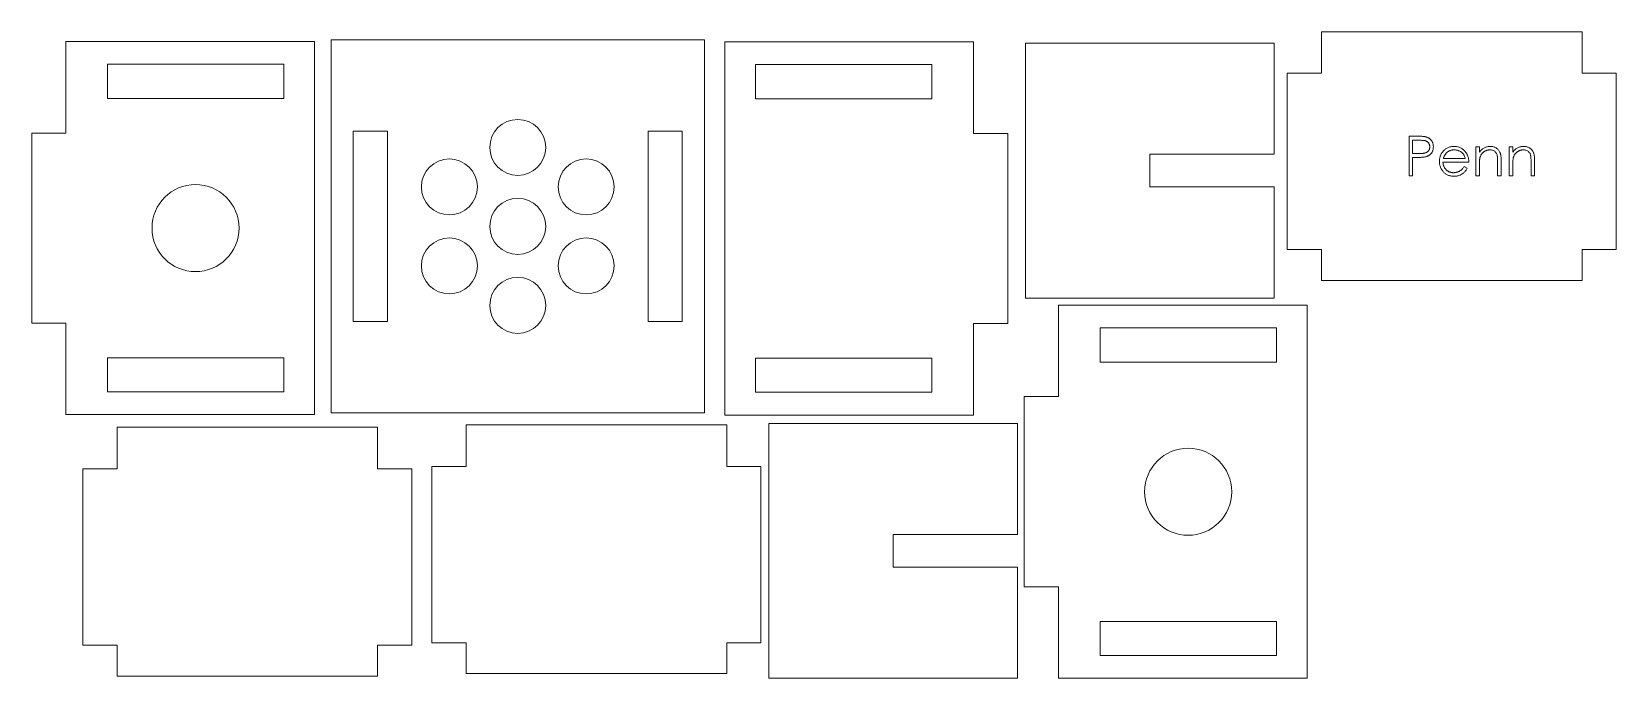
# Model space of a CAD drawing. Header units: millimetres. Extents: x 0 to 255, y -72 to 32.
import ezdxf

# ---------------------------------------------------------------- set-up
doc = ezdxf.new("R2010")
doc.units = ezdxf.units.MM

msp = doc.modelspace()

# ---------------------------------------------------------------- linework, layer by layer
at = {"color": 1, "linetype": 'Continuous', "lineweight": 5}
for p, q in [((207.41, 31.53), (249.32, 31.53)), ((207.41, 24.84), (207.41, 31.53)), ((249.32, 24.84), (249.32, 31.53)), ((45.52, 29.95), (5.52, 29.95)), ((5.52, 29.95), (5.52, 15.24)), ((45.52, 29.95), (45.52, -30.05)), ((48.18, 30.22), (48.18, -29.78)), ((108.18, 30.22), (48.18, 30.22)), ((108.18, -29.78), (108.18, 30.22)), ((111.46, 29.89), (151.46, 29.89)), ((111.46, -30.11), (111.46, 29.89)), ((151.46, 15.18), (151.46, 29.89)), ((199.83, 29.7), (159.83, 29.7)), ((159.83, 29.7), (159.83, -11.3)), ((199.83, 11.83), (199.83, 29.7)), ((12.21, 26.3), (12.21, 20.8)), ((40.56, 26.3), (12.21, 26.3)), ((40.56, 20.8), (40.56, 26.3)), ((116.43, 26.24), (116.43, 20.74)), ((144.78, 26.24), (116.43, 26.24)), ((144.78, 20.74), (144.78, 26.24)), ((207.41, 24.84), (201.91, 24.84)), ((201.91, -3.51), (201.91, 24.84)), ((249.32, 24.84), (254.82, 24.84)), ((254.82, 24.84), (254.82, -3.51)), ((12.21, 20.8), (40.56, 20.8)), ((116.43, 20.74), (144.78, 20.74)), ((51.73, 15.51), (51.73, -15.07)), ((57.23, 15.51), (51.73, 15.51)), ((57.23, -15.07), (57.23, 15.51)), ((104.64, 15.51), (99.14, 15.51)), ((99.14, 15.51), (99.14, -15.07)), ((104.64, -15.07), (104.64, 15.51)), ((0.02, 15.24), (5.52, 15.24)), ((0.02, 15.24), (0.02, -15.34)), ((156.96, 15.18), (151.46, 15.18)), ((156.96, -15.4), (156.96, 15.18)), ((179.83, 11.83), (179.83, 6.58)), ((199.83, 11.83), (179.83, 11.83)), ((179.83, 6.58), (199.83, 6.58)), ((199.83, -11.3), (199.83, 6.58)), ((207.41, -3.51), (201.91, -3.51)), ((207.41, -8.47), (207.41, -3.51)), ((249.32, -8.47), (249.32, -3.51)), ((249.32, -3.51), (254.82, -3.51)), ((207.41, -8.47), (249.32, -8.47)), ((159.83, -11.3), (199.83, -11.3)), ((205.13, -12.45), (165.13, -12.45)), ((165.13, -12.45), (165.13, -27.16)), ((205.13, -12.45), (205.13, -72.45)), ((51.73, -15.07), (57.23, -15.07)), ((99.14, -15.07), (104.64, -15.07)), ((0.02, -15.34), (5.52, -15.34)), ((5.52, -15.34), (5.52, -30.05)), ((151.46, -30.11), (151.46, -15.4)), ((156.96, -15.4), (151.46, -15.4)), ((171.82, -16.1), (171.82, -21.6)), ((200.17, -16.1), (171.82, -16.1)), ((200.17, -21.6), (200.17, -16.1)), ((12.21, -20.9), (12.21, -26.4)), ((40.56, -20.9), (12.21, -20.9)), ((40.56, -26.4), (40.56, -20.9)), ((116.43, -20.96), (116.43, -26.46)), ((144.78, -20.96), (116.43, -20.96)), ((144.78, -26.46), (144.78, -20.96)), ((171.82, -21.6), (200.17, -21.6)), ((12.21, -26.4), (40.56, -26.4)), ((116.43, -26.46), (144.78, -26.46)), ((159.63, -27.16), (165.13, -27.16)), ((159.63, -27.16), (159.63, -57.74)), ((45.52, -30.05), (5.52, -30.05)), ((48.18, -29.78), (108.18, -29.78)), ((111.46, -30.11), (151.46, -30.11)), ((13.74, -32.09), (55.65, -32.09)), ((13.74, -38.78), (13.74, -32.09)), ((55.65, -38.78), (55.65, -32.09)), ((69.87, -31.7), (111.78, -31.7)), ((69.87, -38.38), (69.87, -31.7)), ((111.78, -38.38), (111.78, -31.7)), ((158.53, -31.45), (118.53, -31.45)), ((118.53, -31.45), (118.53, -72.45)), ((158.53, -49.33), (158.53, -31.45)), ((13.74, -38.78), (8.24, -38.78)), ((8.24, -67.13), (8.24, -38.78)), ((55.65, -38.78), (61.15, -38.78)), ((61.15, -38.78), (61.15, -67.13)), ((69.87, -38.38), (64.37, -38.38)), ((64.37, -66.73), (64.37, -38.38)), ((111.78, -38.38), (117.28, -38.38)), ((117.28, -38.38), (117.28, -66.73)), ((138.53, -49.33), (138.53, -54.58)), ((158.53, -49.33), (138.53, -49.33)), ((138.53, -54.58), (158.53, -54.58)), ((158.53, -72.45), (158.53, -54.58)), ((159.63, -57.74), (165.13, -57.74)), ((165.13, -57.74), (165.13, -72.45)), ((171.82, -63.3), (171.82, -68.8)), ((200.17, -63.3), (171.82, -63.3)), ((200.17, -68.8), (200.17, -63.3)), ((13.74, -67.13), (8.24, -67.13)), ((13.74, -72.09), (13.74, -67.13)), ((55.65, -72.09), (55.65, -67.13)), ((55.65, -67.13), (61.15, -67.13)), ((69.87, -66.73), (64.37, -66.73)), ((69.87, -71.7), (69.87, -66.73)), ((111.78, -71.7), (111.78, -66.73)), ((111.78, -66.73), (117.28, -66.73)), ((171.82, -68.8), (200.17, -68.8)), ((13.74, -72.09), (55.65, -72.09)), ((69.87, -71.7), (111.78, -71.7)), ((118.53, -72.45), (158.53, -72.45)), ((205.13, -72.45), (165.13, -72.45))]:
    msp.add_line(p, q, dxfattribs=at)
at = {"color": 2, "linetype": 'Continuous', "lineweight": 5}
for p, q in [((221.49, 8.37), (221.49, 14.72)), ((221.49, 14.72), (222.74, 14.72)), ((223.22, 14.07), (222.06, 14.07)), ((222.06, 14.07), (222.06, 11.95)), ((232.24, 8.37), (232.24, 13.01)), ((232.24, 13.01), (232.81, 13.01)), ((232.81, 13.01), (232.81, 12.17)), ((237.61, 8.37), (237.61, 13.01)), ((237.61, 13.01), (238.18, 13.01)), ((238.18, 13.01), (238.18, 12.17)), ((222.06, 11.95), (223.17, 11.94)), ((222.52, 11.3), (222.06, 11.3)), ((222.06, 11.3), (222.06, 8.37)), ((231.1, 10.57), (226.95, 10.57)), ((227.01, 11.14), (230.53, 11.14)), ((235.74, 8.37), (235.74, 10.55)), ((236.31, 10.74), (236.31, 8.37)), ((241.11, 8.37), (241.11, 10.55)), ((241.68, 10.74), (241.68, 8.37)), ((222.06, 8.37), (221.49, 8.37)), ((230.35, 9.84), (230.85, 9.57)), ((232.81, 8.37), (232.24, 8.37)), ((232.81, 10.05), (232.81, 8.37)), ((236.31, 8.37), (235.74, 8.37)), ((238.18, 8.37), (237.61, 8.37)), ((238.18, 10.05), (238.18, 8.37)), ((241.68, 8.37), (241.11, 8.37))]:
    msp.add_line(p, q, dxfattribs=at)
at = {"color": 1, "linetype": 'Continuous', "lineweight": 5}
for centre, radius in [((78.18, 12.92), 4.5), ((67.18, 6.57), 4.5), ((89.18, 6.57), 4.5), ((26.37, -0.05), 7), ((78.18, 0.22), 4.5), ((67.18, -6.13), 4.5), ((89.18, -6.13), 4.5), ((78.18, -12.48), 4.5), ((185.98, -42.45), 7)]:
    msp.add_circle(centre, radius, dxfattribs=at)
at = {"color": 2, "linetype": 'Continuous', "lineweight": 5}
for points, knots in [([(222.74, 14.72), (222.82, 14.72), (222.99, 14.72), (223.22, 14.71), (223.44, 14.71), (223.63, 14.7), (223.8, 14.69), (223.95, 14.67), (224.07, 14.65), (224.15, 14.63), (224.18, 14.62)], [0, 0, 0, 0, 0.176956, 0.339055, 0.486318, 0.618781, 0.735619, 0.838742, 0.926457, 1, 1, 1, 1]), ([(223.17, 11.94), (223.23, 11.94), (223.33, 11.94), (223.48, 11.95), (223.62, 11.95), (223.75, 11.97), (223.87, 11.98), (223.98, 12), (224.07, 12.03), (224.18, 12.06), (224.31, 12.12), (224.44, 12.2), (224.56, 12.31), (224.65, 12.43), (224.73, 12.56), (224.79, 12.71), (224.82, 12.86), (224.83, 12.96), (224.83, 13.01)], [0, 0, 0, 0, 0.072538, 0.140034, 0.202496, 0.260575, 0.313228, 0.361583, 0.404878, 0.444127, 0.5164, 0.586507, 0.655085, 0.724384, 0.793974, 0.861638, 0.930111, 1, 1, 1, 1]), ([(224.83, 13.01), (224.83, 13.07), (224.82, 13.17), (224.79, 13.32), (224.73, 13.46), (224.65, 13.59), (224.56, 13.71), (224.45, 13.81), (224.32, 13.9), (224.2, 13.95), (224.1, 13.99), (224.01, 14.01), (223.9, 14.03), (223.79, 14.04), (223.67, 14.05), (223.53, 14.06), (223.38, 14.07), (223.28, 14.07), (223.22, 14.07)], [0, 0, 0, 0, 0.070044, 0.139238, 0.208197, 0.279173, 0.349987, 0.418354, 0.48761, 0.557411, 0.59533, 0.637964, 0.685913, 0.738185, 0.796103, 0.858517, 0.926658, 1, 1, 1, 1]), ([(225.4, 13.02), (225.4, 12.96), (225.4, 12.86), (225.38, 12.71), (225.36, 12.57), (225.32, 12.43), (225.27, 12.31), (225.21, 12.18), (225.14, 12.07), (225.06, 11.96), (224.98, 11.86), (224.88, 11.77), (224.77, 11.69), (224.66, 11.61), (224.54, 11.55), (224.41, 11.49), (224.28, 11.44), (224.18, 11.42), (224.13, 11.41)], [0, 0, 0, 0, 0.070119, 0.137192, 0.202016, 0.264631, 0.326117, 0.38601, 0.445812, 0.505298, 0.564633, 0.624283, 0.683902, 0.743953, 0.805388, 0.868388, 0.933084, 1, 1, 1, 1]), ([(224.18, 14.62), (224.23, 14.61), (224.31, 14.59), (224.44, 14.54), (224.56, 14.49), (224.67, 14.42), (224.78, 14.35), (224.88, 14.26), (224.97, 14.17), (225.06, 14.07), (225.14, 13.96), (225.21, 13.85), (225.27, 13.73), (225.32, 13.6), (225.35, 13.46), (225.38, 13.32), (225.4, 13.17), (225.4, 13.07), (225.4, 13.02)], [0, 0, 0, 0, 0.062481, 0.12349, 0.183411, 0.243153, 0.302127, 0.36171, 0.421842, 0.482932, 0.544552, 0.605681, 0.66768, 0.729984, 0.794551, 0.860346, 0.928907, 1, 1, 1, 1]), ([(226.91, 12.23), (226.97, 12.3), (227.08, 12.43), (227.27, 12.61), (227.48, 12.76), (227.7, 12.88), (227.94, 12.97), (228.19, 13.04), (228.45, 13.08), (228.63, 13.09), (228.72, 13.09)], [0, 0, 0, 0, 0.128835, 0.253589, 0.374643, 0.49534, 0.616325, 0.739759, 0.866842, 1, 1, 1, 1]), ([(228.72, 13.09), (228.82, 13.09), (229.01, 13.08), (229.28, 13.04), (229.54, 12.97), (229.78, 12.87), (230.01, 12.74), (230.22, 12.58), (230.42, 12.39), (230.53, 12.25), (230.59, 12.18)], [0, 0, 0, 0, 0.13204, 0.259033, 0.38188, 0.502258, 0.622752, 0.744743, 0.870109, 1, 1, 1, 1]), ([(232.81, 12.17), (232.87, 12.25), (232.99, 12.4), (233.18, 12.59), (233.39, 12.75), (233.61, 12.88), (233.84, 12.97), (234.07, 13.04), (234.32, 13.08), (234.49, 13.09), (234.57, 13.09)], [0, 0, 0, 0, 0.140976, 0.273569, 0.398988, 0.51993, 0.63811, 0.756589, 0.87686, 1, 1, 1, 1]), ([(234.57, 13.09), (234.66, 13.09), (234.83, 13.08), (235.07, 13.03), (235.3, 12.95), (235.51, 12.84), (235.7, 12.69), (235.87, 12.53), (236.01, 12.34), (236.1, 12.16), (236.16, 12), (236.2, 11.87), (236.23, 11.72), (236.26, 11.55), (236.28, 11.37), (236.3, 11.17), (236.31, 10.96), (236.31, 10.82), (236.31, 10.74)], [0, 0, 0, 0, 0.07724, 0.151178, 0.223488, 0.295543, 0.366976, 0.437131, 0.507044, 0.57856, 0.616614, 0.658756, 0.704491, 0.754803, 0.809332, 0.868274, 0.932073, 1, 1, 1, 1]), ([(238.18, 12.17), (238.24, 12.25), (238.36, 12.4), (238.56, 12.59), (238.76, 12.75), (238.98, 12.88), (239.21, 12.97), (239.45, 13.04), (239.69, 13.08), (239.86, 13.09), (239.95, 13.09)], [0, 0, 0, 0, 0.140976, 0.273569, 0.398988, 0.51993, 0.63811, 0.756589, 0.87686, 1, 1, 1, 1]), ([(239.95, 13.09), (240.03, 13.09), (240.2, 13.08), (240.45, 13.03), (240.67, 12.95), (240.89, 12.84), (241.08, 12.69), (241.24, 12.53), (241.38, 12.34), (241.48, 12.16), (241.54, 12), (241.57, 11.87), (241.61, 11.72), (241.64, 11.55), (241.66, 11.37), (241.67, 11.17), (241.68, 10.96), (241.68, 10.82), (241.68, 10.74)], [0, 0, 0, 0, 0.07724, 0.151178, 0.223488, 0.295543, 0.366976, 0.437131, 0.507044, 0.57856, 0.616614, 0.658756, 0.704491, 0.754803, 0.809332, 0.868274, 0.932073, 1, 1, 1, 1]), ([(224.13, 11.41), (224.09, 11.4), (224.01, 11.38), (223.86, 11.36), (223.7, 11.34), (223.5, 11.33), (223.29, 11.32), (223.05, 11.31), (222.79, 11.3), (222.61, 11.3), (222.52, 11.3)], [0, 0, 0, 0, 0.0751731, 0.1647463, 0.2680169, 0.3859119, 0.5177895, 0.663691, 0.8244132, 1, 1, 1, 1]), ([(226.38, 10.68), (226.38, 10.75), (226.38, 10.89), (226.41, 11.1), (226.45, 11.3), (226.51, 11.5), (226.58, 11.69), (226.67, 11.88), (226.78, 12.06), (226.87, 12.17), (226.91, 12.23)], [0, 0, 0, 0, 0.1280448, 0.2537679, 0.3774284, 0.5005508, 0.6232959, 0.7465783, 0.8723475, 1, 1, 1, 1]), ([(228.71, 8.29), (228.62, 8.29), (228.45, 8.29), (228.19, 8.33), (227.96, 8.39), (227.73, 8.47), (227.52, 8.57), (227.33, 8.7), (227.15, 8.85), (226.99, 9.02), (226.85, 9.2), (226.72, 9.4), (226.62, 9.6), (226.53, 9.8), (226.46, 10.01), (226.41, 10.23), (226.38, 10.45), (226.38, 10.6), (226.38, 10.68)], [0, 0, 0, 0, 0.071579, 0.139629, 0.204797, 0.268135, 0.329814, 0.391301, 0.453434, 0.516552, 0.579631, 0.641119, 0.701294, 0.76081, 0.819932, 0.87892, 0.938983, 1, 1, 1, 1]), ([(226.95, 10.57), (226.95, 10.51), (226.95, 10.39), (226.98, 10.21), (227.02, 10.04), (227.08, 9.89), (227.15, 9.73), (227.23, 9.59), (227.33, 9.46), (227.44, 9.34), (227.57, 9.23), (227.7, 9.13), (227.84, 9.04), (227.98, 8.98), (228.14, 8.92), (228.3, 8.89), (228.47, 8.86), (228.58, 8.86), (228.64, 8.86)], [0, 0, 0, 0, 0.068385, 0.134476, 0.198391, 0.260753, 0.321829, 0.383037, 0.444653, 0.507398, 0.569825, 0.630778, 0.690929, 0.750945, 0.811049, 0.872331, 0.935004, 1, 1, 1, 1]), ([(227.56, 12.09), (227.53, 12.06), (227.47, 12), (227.38, 11.91), (227.31, 11.81), (227.24, 11.69), (227.17, 11.57), (227.11, 11.43), (227.05, 11.29), (227.02, 11.19), (227.01, 11.14)], [0, 0, 0, 0, 0.109984, 0.22258, 0.3385, 0.458709, 0.585535, 0.717518, 0.854667, 1, 1, 1, 1]), ([(228.75, 12.52), (228.7, 12.52), (228.58, 12.52), (228.42, 12.5), (228.26, 12.46), (228.11, 12.42), (227.96, 12.35), (227.82, 12.28), (227.68, 12.19), (227.6, 12.12), (227.56, 12.09)], [0, 0, 0, 0, 0.131092, 0.259141, 0.384162, 0.505992, 0.629098, 0.750669, 0.874039, 1, 1, 1, 1]), ([(230.53, 11.14), (230.51, 11.21), (230.47, 11.36), (230.38, 11.56), (230.29, 11.74), (230.18, 11.9), (230.05, 12.03), (229.9, 12.15), (229.74, 12.26), (229.56, 12.35), (229.37, 12.43), (229.17, 12.48), (228.96, 12.52), (228.82, 12.52), (228.75, 12.52)], [0, 0, 0, 0, 0.09624, 0.185231, 0.267501, 0.3444, 0.419595, 0.496891, 0.576638, 0.660268, 0.745387, 0.83004, 0.914474, 1, 1, 1, 1]), ([(230.59, 12.18), (230.63, 12.12), (230.71, 12.01), (230.81, 11.84), (230.9, 11.65), (230.97, 11.45), (231.03, 11.25), (231.07, 11.03), (231.09, 10.8), (231.1, 10.65), (231.1, 10.57)], [0, 0, 0, 0, 0.118522, 0.236255, 0.356174, 0.47725, 0.60154, 0.729618, 0.862158, 1, 1, 1, 1]), ([(232.9, 11.29), (232.89, 11.26), (232.87, 11.19), (232.86, 11.08), (232.84, 10.95), (232.83, 10.81), (232.82, 10.64), (232.81, 10.46), (232.81, 10.26), (232.81, 10.12), (232.81, 10.05)], [0, 0, 0, 0, 0.0769955, 0.1676151, 0.2710524, 0.3894595, 0.5208428, 0.6663988, 0.8260936, 1, 1, 1, 1]), ([(234.47, 12.52), (234.43, 12.52), (234.34, 12.52), (234.2, 12.5), (234.07, 12.47), (233.95, 12.44), (233.82, 12.38), (233.7, 12.33), (233.59, 12.25), (233.47, 12.17), (233.37, 12.08), (233.27, 11.98), (233.19, 11.88), (233.11, 11.77), (233.04, 11.66), (232.98, 11.54), (232.93, 11.42), (232.91, 11.34), (232.9, 11.29)], [0, 0, 0, 0, 0.063986, 0.126627, 0.188984, 0.25023, 0.312351, 0.374574, 0.438148, 0.50292, 0.567974, 0.630771, 0.692935, 0.754398, 0.815218, 0.876117, 0.938015, 1, 1, 1, 1]), ([(235.67, 11.61), (235.65, 11.68), (235.61, 11.82), (235.52, 12.01), (235.41, 12.17), (235.27, 12.3), (235.1, 12.4), (234.91, 12.47), (234.7, 12.52), (234.55, 12.52), (234.47, 12.52)], [0, 0, 0, 0, 0.13552, 0.260833, 0.378476, 0.493178, 0.609281, 0.729981, 0.859261, 1, 1, 1, 1]), ([(235.74, 10.55), (235.74, 10.62), (235.74, 10.74), (235.74, 10.91), (235.73, 11.07), (235.72, 11.21), (235.71, 11.33), (235.7, 11.44), (235.69, 11.53), (235.68, 11.58), (235.67, 11.61)], [0, 0, 0, 0, 0.17885, 0.34211, 0.489826, 0.623254, 0.74008, 0.841483, 0.928908, 1, 1, 1, 1]), ([(238.27, 11.29), (238.26, 11.26), (238.25, 11.19), (238.23, 11.08), (238.21, 10.95), (238.2, 10.81), (238.19, 10.64), (238.18, 10.46), (238.18, 10.26), (238.18, 10.12), (238.18, 10.05)], [0, 0, 0, 0, 0.076995, 0.167615, 0.271052, 0.38946, 0.520843, 0.666399, 0.826094, 1, 1, 1, 1]), ([(239.85, 12.52), (239.8, 12.52), (239.71, 12.52), (239.58, 12.5), (239.45, 12.47), (239.32, 12.44), (239.2, 12.38), (239.07, 12.33), (238.96, 12.25), (238.85, 12.17), (238.74, 12.08), (238.65, 11.98), (238.56, 11.88), (238.48, 11.77), (238.41, 11.66), (238.36, 11.54), (238.31, 11.42), (238.28, 11.34), (238.27, 11.29)], [0, 0, 0, 0, 0.063986, 0.126627, 0.188984, 0.25023, 0.312351, 0.374574, 0.438148, 0.50292, 0.567974, 0.630771, 0.692935, 0.754398, 0.815218, 0.876117, 0.938015, 1, 1, 1, 1]), ([(241.04, 11.61), (241.03, 11.68), (240.99, 11.82), (240.9, 12.01), (240.78, 12.17), (240.64, 12.3), (240.47, 12.4), (240.28, 12.47), (240.07, 12.52), (239.92, 12.52), (239.85, 12.52)], [0, 0, 0, 0, 0.13552, 0.260833, 0.378476, 0.493178, 0.609281, 0.729981, 0.859261, 1, 1, 1, 1]), ([(241.11, 10.55), (241.11, 10.62), (241.11, 10.74), (241.11, 10.91), (241.1, 11.07), (241.1, 11.21), (241.09, 11.33), (241.08, 11.44), (241.06, 11.53), (241.05, 11.58), (241.04, 11.61)], [0, 0, 0, 0, 0.17885, 0.34211, 0.489826, 0.623254, 0.74008, 0.841483, 0.928908, 1, 1, 1, 1]), ([(228.64, 8.86), (228.7, 8.86), (228.81, 8.86), (228.98, 8.88), (229.14, 8.92), (229.3, 8.96), (229.46, 9.02), (229.6, 9.09), (229.74, 9.17), (229.86, 9.25), (229.98, 9.36), (230.1, 9.5), (230.23, 9.65), (230.31, 9.77), (230.35, 9.84)], [0, 0, 0, 0, 0.082592, 0.163879, 0.245659, 0.327726, 0.40861, 0.485749, 0.559169, 0.630268, 0.705306, 0.792065, 0.889796, 1, 1, 1, 1]), ([(230.85, 9.57), (230.81, 9.5), (230.74, 9.36), (230.6, 9.17), (230.46, 9), (230.3, 8.85), (230.14, 8.72), (229.97, 8.6), (229.79, 8.51), (229.6, 8.43), (229.39, 8.36), (229.18, 8.32), (228.95, 8.29), (228.79, 8.29), (228.71, 8.29)], [0, 0, 0, 0, 0.09337, 0.181661, 0.265874, 0.346355, 0.4246, 0.501903, 0.579992, 0.658443, 0.738672, 0.821894, 0.908801, 1, 1, 1, 1])]:
    msp.add_open_spline(points, degree=3, knots=knots, dxfattribs=at)

doc.saveas('drawing.dxf')
